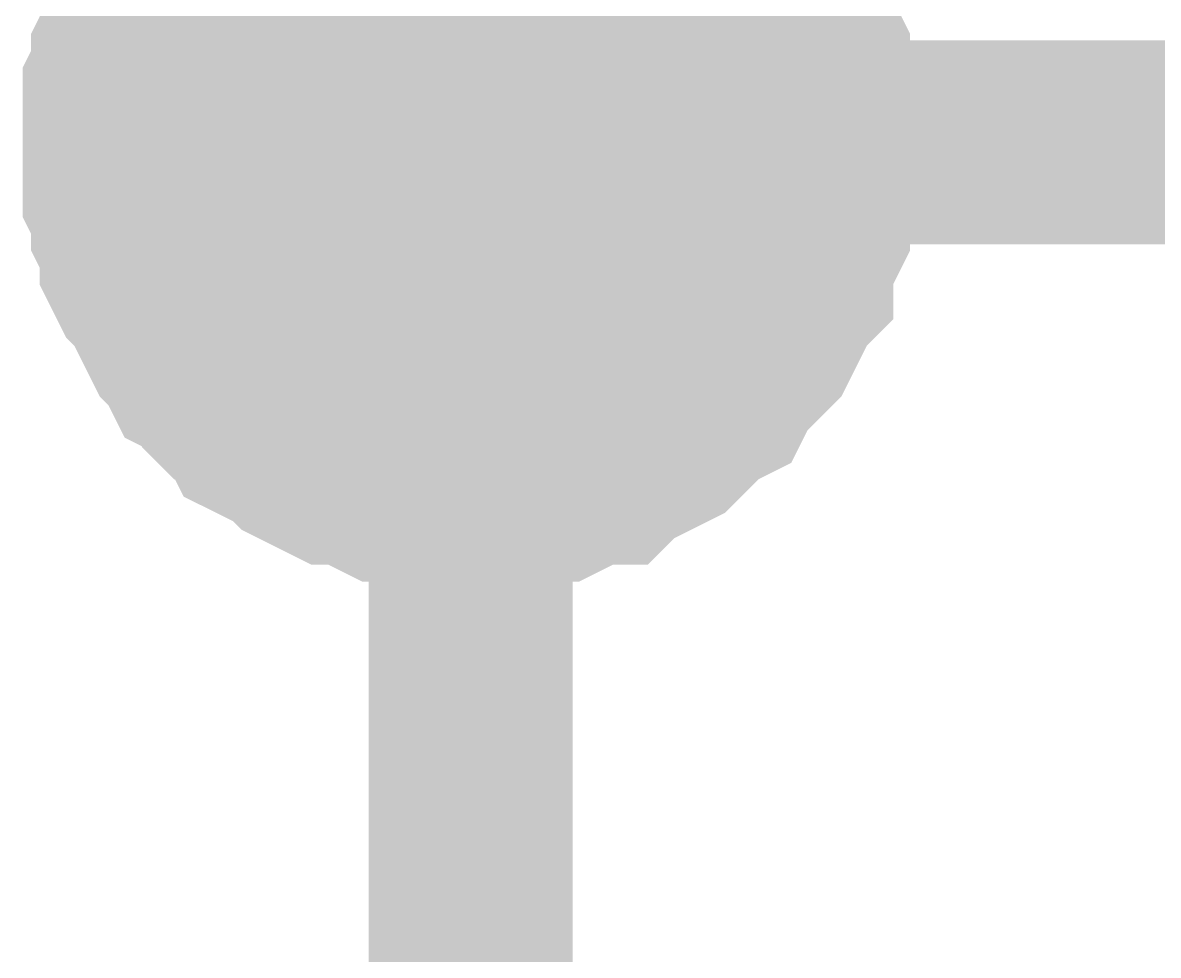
# Model space of a CAD drawing. Header units: inches. Extents: x 0 to 569, y 0 to 432.
# Drawn here: x 85.712 to 87.381, y 115.635 to 117.006 of the extents above; entities that cross this region are included whole.
import ezdxf

# ---------------------------------------------------------------- set-up
doc = ezdxf.new("R2010")
doc.units = ezdxf.units.IN
doc.layers.add('Sheet', color=255, linetype='Continuous')

msp = doc.modelspace()

# ---------------------------------------------------------------- linework, layer by layer
at = {"layer": 'Sheet'}
for points in [[(86.3699, 116.8301, 0.2997, 0.2997, 0), (86.3699, 142.2301, 0.2997, 0.2997, 0)], [(85.8614, 116.8301, 0.2997, 0.2997, 0), (85.8614, 116.8549, 0.2997, 0.2997, 0), (85.8614, 116.8797, 0.2997, 0.2997, 0), (85.8614, 116.9045, 0.2997, 0.2997, 0), (85.8738, 116.9293, 0.2997, 0.2997, 0), (85.8738, 116.9541, 0.2997, 0.2997, 0), (85.8862, 116.9789, 0.2997, 0.2997, 0), (85.8862, 117.0037, 0.2997, 0.2997, 0), (85.8986, 117.0285, 0.2997, 0.2997, 0), (85.911, 117.0533, 0.2997, 0.2997, 0), (85.9234, 117.0781, 0.2997, 0.2997, 0), (85.9358, 117.0905, 0.2997, 0.2997, 0), (85.9482, 117.1153, 0.2997, 0.2997, 0), (85.9606, 117.1401, 0.2997, 0.2997, 0), (85.973, 117.1525, 0.2997, 0.2997, 0), (85.9979, 117.1773, 0.2997, 0.2997, 0)], [(85.8614, 116.8301, 0.2997, 0.2997, 0), (85.8614, 116.8549, 0.2997, 0.2997, 0), (85.8614, 116.8797, 0.2997, 0.2997, 0), (85.8614, 116.9045, 0.2997, 0.2997, 0), (85.8738, 116.9293, 0.2997, 0.2997, 0), (85.8738, 116.9541, 0.2997, 0.2997, 0), (85.8862, 116.9789, 0.2997, 0.2997, 0), (85.8862, 117.0037, 0.2997, 0.2997, 0), (85.8986, 117.0285, 0.2997, 0.2997, 0), (85.911, 117.0533, 0.2997, 0.2997, 0), (85.9234, 117.0781, 0.2997, 0.2997, 0), (85.9358, 117.0905, 0.2997, 0.2997, 0), (85.9482, 117.1153, 0.2997, 0.2997, 0), (85.9606, 117.1401, 0.2997, 0.2997, 0), (85.973, 117.1525, 0.2997, 0.2997, 0), (85.9979, 117.1773, 0.2997, 0.2997, 0)], [(85.8614, 116.8301, 0.2997, 0.2997, 0), (85.8614, 116.8549, 0.2997, 0.2997, 0), (85.8614, 116.8797, 0.2997, 0.2997, 0), (85.8614, 116.9045, 0.2997, 0.2997, 0), (85.8738, 116.9293, 0.2997, 0.2997, 0), (85.8738, 116.9541, 0.2997, 0.2997, 0), (85.8862, 116.9789, 0.2997, 0.2997, 0), (85.8862, 117.0037, 0.2997, 0.2997, 0), (85.8986, 117.0285, 0.2997, 0.2997, 0), (85.911, 117.0533, 0.2997, 0.2997, 0), (85.9234, 117.0781, 0.2997, 0.2997, 0), (85.9358, 117.0905, 0.2997, 0.2997, 0), (85.9482, 117.1153, 0.2997, 0.2997, 0), (85.9606, 117.1401, 0.2997, 0.2997, 0), (85.973, 117.1525, 0.2997, 0.2997, 0), (85.9979, 117.1773, 0.2997, 0.2997, 0)], [(85.8614, 116.8301, 0.2997, 0.2997, 0), (85.8614, 116.8549, 0.2997, 0.2997, 0), (85.8614, 116.8797, 0.2997, 0.2997, 0), (85.8614, 116.9045, 0.2997, 0.2997, 0), (85.8738, 116.9293, 0.2997, 0.2997, 0), (85.8738, 116.9541, 0.2997, 0.2997, 0), (85.8862, 116.9789, 0.2997, 0.2997, 0), (85.8862, 117.0037, 0.2997, 0.2997, 0), (85.8986, 117.0285, 0.2997, 0.2997, 0), (85.911, 117.0533, 0.2997, 0.2997, 0), (85.9234, 117.0781, 0.2997, 0.2997, 0), (85.9358, 117.0905, 0.2997, 0.2997, 0), (85.9482, 117.1153, 0.2997, 0.2997, 0), (85.9606, 117.1401, 0.2997, 0.2997, 0), (85.973, 117.1525, 0.2997, 0.2997, 0), (85.9979, 117.1773, 0.2997, 0.2997, 0)], [(86.742, 117.1773, 0.2997, 0.2997, 0), (86.7544, 117.1525, 0.2997, 0.2997, 0), (86.7792, 117.1401, 0.2997, 0.2997, 0), (86.7916, 117.1153, 0.2997, 0.2997, 0), (86.804, 117.0905, 0.2997, 0.2997, 0), (86.8164, 117.0781, 0.2997, 0.2997, 0), (86.8288, 117.0533, 0.2997, 0.2997, 0), (86.8412, 117.0285, 0.2997, 0.2997, 0), (86.8412, 117.0037, 0.2997, 0.2997, 0), (86.8536, 116.9789, 0.2997, 0.2997, 0), (86.866, 116.9541, 0.2997, 0.2997, 0), (86.866, 116.9293, 0.2997, 0.2997, 0), (86.8784, 116.9045, 0.2997, 0.2997, 0), (86.8784, 116.8797, 0.2997, 0.2997, 0), (86.8784, 116.8549, 0.2997, 0.2997, 0), (86.8784, 116.8301, 0.2997, 0.2997, 0)], [(86.742, 117.1773, 0.2997, 0.2997, 0), (86.7544, 117.1525, 0.2997, 0.2997, 0), (86.7792, 117.1401, 0.2997, 0.2997, 0), (86.7916, 117.1153, 0.2997, 0.2997, 0), (86.804, 117.0905, 0.2997, 0.2997, 0), (86.8164, 117.0781, 0.2997, 0.2997, 0), (86.8288, 117.0533, 0.2997, 0.2997, 0), (86.8412, 117.0285, 0.2997, 0.2997, 0), (86.8412, 117.0037, 0.2997, 0.2997, 0), (86.8536, 116.9789, 0.2997, 0.2997, 0), (86.866, 116.9541, 0.2997, 0.2997, 0), (86.866, 116.9293, 0.2997, 0.2997, 0), (86.8784, 116.9045, 0.2997, 0.2997, 0), (86.8784, 116.8797, 0.2997, 0.2997, 0), (86.8784, 116.8549, 0.2997, 0.2997, 0), (86.8784, 116.8301, 0.2997, 0.2997, 0)], [(86.742, 117.1773, 0.2997, 0.2997, 0), (86.7544, 117.1525, 0.2997, 0.2997, 0), (86.7792, 117.1401, 0.2997, 0.2997, 0), (86.7916, 117.1153, 0.2997, 0.2997, 0), (86.804, 117.0905, 0.2997, 0.2997, 0), (86.8164, 117.0781, 0.2997, 0.2997, 0), (86.8288, 117.0533, 0.2997, 0.2997, 0), (86.8412, 117.0285, 0.2997, 0.2997, 0), (86.8412, 117.0037, 0.2997, 0.2997, 0), (86.8536, 116.9789, 0.2997, 0.2997, 0), (86.866, 116.9541, 0.2997, 0.2997, 0), (86.866, 116.9293, 0.2997, 0.2997, 0), (86.8784, 116.9045, 0.2997, 0.2997, 0), (86.8784, 116.8797, 0.2997, 0.2997, 0), (86.8784, 116.8549, 0.2997, 0.2997, 0), (86.8784, 116.8301, 0.2997, 0.2997, 0)], [(86.742, 117.1773, 0.2997, 0.2997, 0), (86.7544, 117.1525, 0.2997, 0.2997, 0), (86.7792, 117.1401, 0.2997, 0.2997, 0), (86.7916, 117.1153, 0.2997, 0.2997, 0), (86.804, 117.0905, 0.2997, 0.2997, 0), (86.8164, 117.0781, 0.2997, 0.2997, 0), (86.8288, 117.0533, 0.2997, 0.2997, 0), (86.8412, 117.0285, 0.2997, 0.2997, 0), (86.8412, 117.0037, 0.2997, 0.2997, 0), (86.8536, 116.9789, 0.2997, 0.2997, 0), (86.866, 116.9541, 0.2997, 0.2997, 0), (86.866, 116.9293, 0.2997, 0.2997, 0), (86.8784, 116.9045, 0.2997, 0.2997, 0), (86.8784, 116.8797, 0.2997, 0.2997, 0), (86.8784, 116.8549, 0.2997, 0.2997, 0), (86.8784, 116.8301, 0.2997, 0.2997, 0)], [(85.8614, 116.8301, 0.0991, 0.0991, 0), (85.8614, 116.8549, 0.0991, 0.0991, 0), (85.8614, 116.8797, 0.0991, 0.0991, 0), (85.8614, 116.9045, 0.0991, 0.0991, 0), (85.8738, 116.9293, 0.0991, 0.0991, 0), (85.8738, 116.9541, 0.0991, 0.0991, 0), (85.8862, 116.9789, 0.0991, 0.0991, 0), (85.8862, 117.0037, 0.0991, 0.0991, 0), (85.8986, 117.0285, 0.0991, 0.0991, 0), (85.911, 117.0533, 0.0991, 0.0991, 0), (85.9234, 117.0781, 0.0991, 0.0991, 0)], [(85.8614, 116.8301, 0.0991, 0.0991, 0), (85.8614, 116.8549, 0.0991, 0.0991, 0), (85.8614, 116.8797, 0.0991, 0.0991, 0), (85.8614, 116.9045, 0.0991, 0.0991, 0), (85.8738, 116.9293, 0.0991, 0.0991, 0), (85.8738, 116.9541, 0.0991, 0.0991, 0), (85.8862, 116.9789, 0.0991, 0.0991, 0), (85.8862, 117.0037, 0.0991, 0.0991, 0), (85.8986, 117.0285, 0.0991, 0.0991, 0), (85.911, 117.0533, 0.0991, 0.0991, 0), (85.9234, 117.0781, 0.0991, 0.0991, 0)], [(85.8614, 116.8301, 0.0991, 0.0991, 0), (85.8614, 116.8549, 0.0991, 0.0991, 0), (85.8614, 116.8797, 0.0991, 0.0991, 0), (85.8614, 116.9045, 0.0991, 0.0991, 0), (85.8738, 116.9293, 0.0991, 0.0991, 0), (85.8738, 116.9541, 0.0991, 0.0991, 0), (85.8862, 116.9789, 0.0991, 0.0991, 0), (85.8862, 117.0037, 0.0991, 0.0991, 0), (85.8986, 117.0285, 0.0991, 0.0991, 0), (85.911, 117.0533, 0.0991, 0.0991, 0), (85.9234, 117.0781, 0.0991, 0.0991, 0)], [(85.8614, 116.8301, 0.0991, 0.0991, 0), (85.8614, 116.8549, 0.0991, 0.0991, 0), (85.8614, 116.8797, 0.0991, 0.0991, 0), (85.8614, 116.9045, 0.0991, 0.0991, 0), (85.8738, 116.9293, 0.0991, 0.0991, 0), (85.8738, 116.9541, 0.0991, 0.0991, 0), (85.8862, 116.9789, 0.0991, 0.0991, 0), (85.8862, 117.0037, 0.0991, 0.0991, 0), (85.8986, 117.0285, 0.0991, 0.0991, 0), (85.911, 117.0533, 0.0991, 0.0991, 0), (85.9234, 117.0781, 0.0991, 0.0991, 0)], [(86.8164, 117.0781, 0.0991, 0.0991, 0), (86.8288, 117.0533, 0.0991, 0.0991, 0), (86.8412, 117.0285, 0.0991, 0.0991, 0), (86.8412, 117.0037, 0.0991, 0.0991, 0), (86.8536, 116.9789, 0.0991, 0.0991, 0), (86.866, 116.9541, 0.0991, 0.0991, 0), (86.866, 116.9293, 0.0991, 0.0991, 0), (86.8784, 116.9045, 0.0991, 0.0991, 0), (86.8784, 116.8797, 0.0991, 0.0991, 0), (86.8784, 116.8549, 0.0991, 0.0991, 0), (86.8784, 116.8301, 0.0991, 0.0991, 0)], [(86.8164, 117.0781, 0.0991, 0.0991, 0), (86.8288, 117.0533, 0.0991, 0.0991, 0), (86.8412, 117.0285, 0.0991, 0.0991, 0), (86.8412, 117.0037, 0.0991, 0.0991, 0), (86.8536, 116.9789, 0.0991, 0.0991, 0), (86.866, 116.9541, 0.0991, 0.0991, 0), (86.866, 116.9293, 0.0991, 0.0991, 0), (86.8784, 116.9045, 0.0991, 0.0991, 0), (86.8784, 116.8797, 0.0991, 0.0991, 0), (86.8784, 116.8549, 0.0991, 0.0991, 0), (86.8784, 116.8301, 0.0991, 0.0991, 0)], [(86.8164, 117.0781, 0.0991, 0.0991, 0), (86.8288, 117.0533, 0.0991, 0.0991, 0), (86.8412, 117.0285, 0.0991, 0.0991, 0), (86.8412, 117.0037, 0.0991, 0.0991, 0), (86.8536, 116.9789, 0.0991, 0.0991, 0), (86.866, 116.9541, 0.0991, 0.0991, 0), (86.866, 116.9293, 0.0991, 0.0991, 0), (86.8784, 116.9045, 0.0991, 0.0991, 0), (86.8784, 116.8797, 0.0991, 0.0991, 0), (86.8784, 116.8549, 0.0991, 0.0991, 0), (86.8784, 116.8301, 0.0991, 0.0991, 0)], [(86.8164, 117.0781, 0.0991, 0.0991, 0), (86.8288, 117.0533, 0.0991, 0.0991, 0), (86.8412, 117.0285, 0.0991, 0.0991, 0), (86.8412, 117.0037, 0.0991, 0.0991, 0), (86.8536, 116.9789, 0.0991, 0.0991, 0), (86.866, 116.9541, 0.0991, 0.0991, 0), (86.866, 116.9293, 0.0991, 0.0991, 0), (86.8784, 116.9045, 0.0991, 0.0991, 0), (86.8784, 116.8797, 0.0991, 0.0991, 0), (86.8784, 116.8549, 0.0991, 0.0991, 0), (86.8784, 116.8301, 0.0991, 0.0991, 0)], [(86.3699, 116.3216, 0.2997, 0.2997, 0), (86.3451, 116.3216, 0.2997, 0.2997, 0), (86.3203, 116.3216, 0.2997, 0.2997, 0), (86.2955, 116.3216, 0.2997, 0.2997, 0), (86.2707, 116.334, 0.2997, 0.2997, 0), (86.2459, 116.334, 0.2997, 0.2997, 0), (86.2211, 116.3464, 0.2997, 0.2997, 0), (86.1963, 116.3588, 0.2997, 0.2997, 0), (86.1715, 116.3588, 0.2997, 0.2997, 0), (86.1467, 116.3712, 0.2997, 0.2997, 0), (86.1219, 116.3836, 0.2997, 0.2997, 0), (86.1095, 116.396, 0.2997, 0.2997, 0), (86.0847, 116.4084, 0.2997, 0.2997, 0), (86.0599, 116.4208, 0.2997, 0.2997, 0), (86.0475, 116.4456, 0.2997, 0.2997, 0), (86.0227, 116.458, 0.2997, 0.2997, 0), (86.0103, 116.4704, 0.2997, 0.2997, 0), (85.9979, 116.4952, 0.2997, 0.2997, 0), (85.973, 116.5076, 0.2997, 0.2997, 0), (85.9606, 116.5324, 0.2997, 0.2997, 0), (85.9482, 116.5448, 0.2997, 0.2997, 0), (85.9358, 116.5696, 0.2997, 0.2997, 0), (85.9234, 116.5944, 0.2997, 0.2997, 0), (85.911, 116.6192, 0.2997, 0.2997, 0), (85.8986, 116.6316, 0.2997, 0.2997, 0), (85.8862, 116.6564, 0.2997, 0.2997, 0), (85.8862, 116.6813, 0.2997, 0.2997, 0), (85.8738, 116.7061, 0.2997, 0.2997, 0), (85.8738, 116.7309, 0.2997, 0.2997, 0), (85.8614, 116.7557, 0.2997, 0.2997, 0), (85.8614, 116.7805, 0.2997, 0.2997, 0), (85.8614, 116.8053, 0.2997, 0.2997, 0), (85.8614, 116.8301, 0.2997, 0.2997, 0)], [(85.8614, 116.8301, 0.2997, 0.2997, 0), (85.8614, 116.8301, 0.2997, 0.2997, 0)], [(86.3699, 116.3216, 0.2997, 0.2997, 0), (86.3451, 116.3216, 0.2997, 0.2997, 0), (86.3203, 116.3216, 0.2997, 0.2997, 0), (86.2955, 116.3216, 0.2997, 0.2997, 0), (86.2707, 116.334, 0.2997, 0.2997, 0), (86.2459, 116.334, 0.2997, 0.2997, 0), (86.2211, 116.3464, 0.2997, 0.2997, 0), (86.1963, 116.3588, 0.2997, 0.2997, 0), (86.1715, 116.3588, 0.2997, 0.2997, 0), (86.1467, 116.3712, 0.2997, 0.2997, 0), (86.1219, 116.3836, 0.2997, 0.2997, 0), (86.1095, 116.396, 0.2997, 0.2997, 0), (86.0847, 116.4084, 0.2997, 0.2997, 0), (86.0599, 116.4208, 0.2997, 0.2997, 0), (86.0475, 116.4456, 0.2997, 0.2997, 0), (86.0227, 116.458, 0.2997, 0.2997, 0), (86.0103, 116.4704, 0.2997, 0.2997, 0), (85.9979, 116.4952, 0.2997, 0.2997, 0), (85.973, 116.5076, 0.2997, 0.2997, 0), (85.9606, 116.5324, 0.2997, 0.2997, 0), (85.9482, 116.5448, 0.2997, 0.2997, 0), (85.9358, 116.5696, 0.2997, 0.2997, 0), (85.9234, 116.5944, 0.2997, 0.2997, 0), (85.911, 116.6192, 0.2997, 0.2997, 0), (85.8986, 116.6316, 0.2997, 0.2997, 0), (85.8862, 116.6564, 0.2997, 0.2997, 0), (85.8862, 116.6813, 0.2997, 0.2997, 0), (85.8738, 116.7061, 0.2997, 0.2997, 0), (85.8738, 116.7309, 0.2997, 0.2997, 0), (85.8614, 116.7557, 0.2997, 0.2997, 0), (85.8614, 116.7805, 0.2997, 0.2997, 0), (85.8614, 116.8053, 0.2997, 0.2997, 0), (85.8614, 116.8301, 0.2997, 0.2997, 0)], [(85.8614, 116.8301, 0.2997, 0.2997, 0), (85.8614, 116.8301, 0.2997, 0.2997, 0)], [(86.3699, 116.3216, 0.2997, 0.2997, 0), (86.3451, 116.3216, 0.2997, 0.2997, 0), (86.3203, 116.3216, 0.2997, 0.2997, 0), (86.2955, 116.3216, 0.2997, 0.2997, 0), (86.2707, 116.334, 0.2997, 0.2997, 0), (86.2459, 116.334, 0.2997, 0.2997, 0), (86.2211, 116.3464, 0.2997, 0.2997, 0), (86.1963, 116.3588, 0.2997, 0.2997, 0), (86.1715, 116.3588, 0.2997, 0.2997, 0), (86.1467, 116.3712, 0.2997, 0.2997, 0), (86.1219, 116.3836, 0.2997, 0.2997, 0), (86.1095, 116.396, 0.2997, 0.2997, 0), (86.0847, 116.4084, 0.2997, 0.2997, 0), (86.0599, 116.4208, 0.2997, 0.2997, 0), (86.0475, 116.4456, 0.2997, 0.2997, 0), (86.0227, 116.458, 0.2997, 0.2997, 0), (86.0103, 116.4704, 0.2997, 0.2997, 0), (85.9979, 116.4952, 0.2997, 0.2997, 0), (85.973, 116.5076, 0.2997, 0.2997, 0), (85.9606, 116.5324, 0.2997, 0.2997, 0), (85.9482, 116.5448, 0.2997, 0.2997, 0), (85.9358, 116.5696, 0.2997, 0.2997, 0), (85.9234, 116.5944, 0.2997, 0.2997, 0), (85.911, 116.6192, 0.2997, 0.2997, 0), (85.8986, 116.6316, 0.2997, 0.2997, 0), (85.8862, 116.6564, 0.2997, 0.2997, 0), (85.8862, 116.6813, 0.2997, 0.2997, 0), (85.8738, 116.7061, 0.2997, 0.2997, 0), (85.8738, 116.7309, 0.2997, 0.2997, 0), (85.8614, 116.7557, 0.2997, 0.2997, 0), (85.8614, 116.7805, 0.2997, 0.2997, 0), (85.8614, 116.8053, 0.2997, 0.2997, 0), (85.8614, 116.8301, 0.2997, 0.2997, 0)], [(85.8614, 116.8301, 0.2997, 0.2997, 0), (85.8614, 116.8301, 0.2997, 0.2997, 0)], [(86.3699, 116.3216, 0.2997, 0.2997, 0), (86.3451, 116.3216, 0.2997, 0.2997, 0), (86.3203, 116.3216, 0.2997, 0.2997, 0), (86.2955, 116.3216, 0.2997, 0.2997, 0), (86.2707, 116.334, 0.2997, 0.2997, 0), (86.2459, 116.334, 0.2997, 0.2997, 0), (86.2211, 116.3464, 0.2997, 0.2997, 0), (86.1963, 116.3588, 0.2997, 0.2997, 0), (86.1715, 116.3588, 0.2997, 0.2997, 0), (86.1467, 116.3712, 0.2997, 0.2997, 0), (86.1219, 116.3836, 0.2997, 0.2997, 0), (86.1095, 116.396, 0.2997, 0.2997, 0), (86.0847, 116.4084, 0.2997, 0.2997, 0), (86.0599, 116.4208, 0.2997, 0.2997, 0), (86.0475, 116.4456, 0.2997, 0.2997, 0), (86.0227, 116.458, 0.2997, 0.2997, 0), (86.0103, 116.4704, 0.2997, 0.2997, 0), (85.9979, 116.4952, 0.2997, 0.2997, 0), (85.973, 116.5076, 0.2997, 0.2997, 0), (85.9606, 116.5324, 0.2997, 0.2997, 0), (85.9482, 116.5448, 0.2997, 0.2997, 0), (85.9358, 116.5696, 0.2997, 0.2997, 0), (85.9234, 116.5944, 0.2997, 0.2997, 0), (85.911, 116.6192, 0.2997, 0.2997, 0), (85.8986, 116.6316, 0.2997, 0.2997, 0), (85.8862, 116.6564, 0.2997, 0.2997, 0), (85.8862, 116.6813, 0.2997, 0.2997, 0), (85.8738, 116.7061, 0.2997, 0.2997, 0), (85.8738, 116.7309, 0.2997, 0.2997, 0), (85.8614, 116.7557, 0.2997, 0.2997, 0), (85.8614, 116.7805, 0.2997, 0.2997, 0), (85.8614, 116.8053, 0.2997, 0.2997, 0), (85.8614, 116.8301, 0.2997, 0.2997, 0)], [(85.8614, 116.8301, 0.2997, 0.2997, 0), (85.8614, 116.8301, 0.2997, 0.2997, 0)], [(88.9, 81.2726, 0.2997, 0.2997, 0), (88.9, 91.4301, 0.2997, 0.2997, 0), (86.3699, 91.4301, 0.2997, 0.2997, 0), (86.3699, 116.8301, 0.2997, 0.2997, 0), (88.9, 116.8301, 0.2997, 0.2997, 0)], [(86.8784, 116.8301, 0.2997, 0.2997, 0), (86.8784, 116.8053, 0.2997, 0.2997, 0), (86.8784, 116.7805, 0.2997, 0.2997, 0), (86.8784, 116.7557, 0.2997, 0.2997, 0), (86.866, 116.7309, 0.2997, 0.2997, 0), (86.866, 116.7061, 0.2997, 0.2997, 0), (86.8536, 116.6813, 0.2997, 0.2997, 0), (86.8412, 116.6564, 0.2997, 0.2997, 0), (86.8412, 116.6316, 0.2997, 0.2997, 0), (86.8288, 116.6192, 0.2997, 0.2997, 0), (86.8164, 116.5944, 0.2997, 0.2997, 0), (86.804, 116.5696, 0.2997, 0.2997, 0), (86.7916, 116.5448, 0.2997, 0.2997, 0), (86.7792, 116.5324, 0.2997, 0.2997, 0), (86.7544, 116.5076, 0.2997, 0.2997, 0), (86.742, 116.4952, 0.2997, 0.2997, 0), (86.7296, 116.4704, 0.2997, 0.2997, 0), (86.7048, 116.458, 0.2997, 0.2997, 0), (86.6924, 116.4456, 0.2997, 0.2997, 0), (86.6676, 116.4208, 0.2997, 0.2997, 0), (86.6552, 116.4084, 0.2997, 0.2997, 0), (86.6304, 116.396, 0.2997, 0.2997, 0), (86.6056, 116.3836, 0.2997, 0.2997, 0), (86.5808, 116.3712, 0.2997, 0.2997, 0), (86.5684, 116.3588, 0.2997, 0.2997, 0), (86.5436, 116.3588, 0.2997, 0.2997, 0), (86.5187, 116.3464, 0.2997, 0.2997, 0), (86.4939, 116.334, 0.2997, 0.2997, 0), (86.4691, 116.334, 0.2997, 0.2997, 0), (86.4443, 116.3216, 0.2997, 0.2997, 0), (86.4195, 116.3216, 0.2997, 0.2997, 0), (86.3947, 116.3216, 0.2997, 0.2997, 0), (86.3699, 116.3216, 0.2997, 0.2997, 0)], [(86.8784, 116.8301, 0.2997, 0.2997, 0), (86.8784, 116.8053, 0.2997, 0.2997, 0), (86.8784, 116.7805, 0.2997, 0.2997, 0), (86.8784, 116.7557, 0.2997, 0.2997, 0), (86.866, 116.7309, 0.2997, 0.2997, 0), (86.866, 116.7061, 0.2997, 0.2997, 0), (86.8536, 116.6813, 0.2997, 0.2997, 0), (86.8412, 116.6564, 0.2997, 0.2997, 0), (86.8412, 116.6316, 0.2997, 0.2997, 0), (86.8288, 116.6192, 0.2997, 0.2997, 0), (86.8164, 116.5944, 0.2997, 0.2997, 0), (86.804, 116.5696, 0.2997, 0.2997, 0), (86.7916, 116.5448, 0.2997, 0.2997, 0), (86.7792, 116.5324, 0.2997, 0.2997, 0), (86.7544, 116.5076, 0.2997, 0.2997, 0), (86.742, 116.4952, 0.2997, 0.2997, 0), (86.7296, 116.4704, 0.2997, 0.2997, 0), (86.7048, 116.458, 0.2997, 0.2997, 0), (86.6924, 116.4456, 0.2997, 0.2997, 0), (86.6676, 116.4208, 0.2997, 0.2997, 0), (86.6552, 116.4084, 0.2997, 0.2997, 0), (86.6304, 116.396, 0.2997, 0.2997, 0), (86.6056, 116.3836, 0.2997, 0.2997, 0), (86.5808, 116.3712, 0.2997, 0.2997, 0), (86.5684, 116.3588, 0.2997, 0.2997, 0), (86.5436, 116.3588, 0.2997, 0.2997, 0), (86.5187, 116.3464, 0.2997, 0.2997, 0), (86.4939, 116.334, 0.2997, 0.2997, 0), (86.4691, 116.334, 0.2997, 0.2997, 0), (86.4443, 116.3216, 0.2997, 0.2997, 0), (86.4195, 116.3216, 0.2997, 0.2997, 0), (86.3947, 116.3216, 0.2997, 0.2997, 0), (86.3699, 116.3216, 0.2997, 0.2997, 0)], [(86.8784, 116.8301, 0.2997, 0.2997, 0), (86.8784, 116.8053, 0.2997, 0.2997, 0), (86.8784, 116.7805, 0.2997, 0.2997, 0), (86.8784, 116.7557, 0.2997, 0.2997, 0), (86.866, 116.7309, 0.2997, 0.2997, 0), (86.866, 116.7061, 0.2997, 0.2997, 0), (86.8536, 116.6813, 0.2997, 0.2997, 0), (86.8412, 116.6564, 0.2997, 0.2997, 0), (86.8412, 116.6316, 0.2997, 0.2997, 0), (86.8288, 116.6192, 0.2997, 0.2997, 0), (86.8164, 116.5944, 0.2997, 0.2997, 0), (86.804, 116.5696, 0.2997, 0.2997, 0), (86.7916, 116.5448, 0.2997, 0.2997, 0), (86.7792, 116.5324, 0.2997, 0.2997, 0), (86.7544, 116.5076, 0.2997, 0.2997, 0), (86.742, 116.4952, 0.2997, 0.2997, 0), (86.7296, 116.4704, 0.2997, 0.2997, 0), (86.7048, 116.458, 0.2997, 0.2997, 0), (86.6924, 116.4456, 0.2997, 0.2997, 0), (86.6676, 116.4208, 0.2997, 0.2997, 0), (86.6552, 116.4084, 0.2997, 0.2997, 0), (86.6304, 116.396, 0.2997, 0.2997, 0), (86.6056, 116.3836, 0.2997, 0.2997, 0), (86.5808, 116.3712, 0.2997, 0.2997, 0), (86.5684, 116.3588, 0.2997, 0.2997, 0), (86.5436, 116.3588, 0.2997, 0.2997, 0), (86.5187, 116.3464, 0.2997, 0.2997, 0), (86.4939, 116.334, 0.2997, 0.2997, 0), (86.4691, 116.334, 0.2997, 0.2997, 0), (86.4443, 116.3216, 0.2997, 0.2997, 0), (86.4195, 116.3216, 0.2997, 0.2997, 0), (86.3947, 116.3216, 0.2997, 0.2997, 0), (86.3699, 116.3216, 0.2997, 0.2997, 0)], [(86.8784, 116.8301, 0.2997, 0.2997, 0), (86.8784, 116.8053, 0.2997, 0.2997, 0), (86.8784, 116.7805, 0.2997, 0.2997, 0), (86.8784, 116.7557, 0.2997, 0.2997, 0), (86.866, 116.7309, 0.2997, 0.2997, 0), (86.866, 116.7061, 0.2997, 0.2997, 0), (86.8536, 116.6813, 0.2997, 0.2997, 0), (86.8412, 116.6564, 0.2997, 0.2997, 0), (86.8412, 116.6316, 0.2997, 0.2997, 0), (86.8288, 116.6192, 0.2997, 0.2997, 0), (86.8164, 116.5944, 0.2997, 0.2997, 0), (86.804, 116.5696, 0.2997, 0.2997, 0), (86.7916, 116.5448, 0.2997, 0.2997, 0), (86.7792, 116.5324, 0.2997, 0.2997, 0), (86.7544, 116.5076, 0.2997, 0.2997, 0), (86.742, 116.4952, 0.2997, 0.2997, 0), (86.7296, 116.4704, 0.2997, 0.2997, 0), (86.7048, 116.458, 0.2997, 0.2997, 0), (86.6924, 116.4456, 0.2997, 0.2997, 0), (86.6676, 116.4208, 0.2997, 0.2997, 0), (86.6552, 116.4084, 0.2997, 0.2997, 0), (86.6304, 116.396, 0.2997, 0.2997, 0), (86.6056, 116.3836, 0.2997, 0.2997, 0), (86.5808, 116.3712, 0.2997, 0.2997, 0), (86.5684, 116.3588, 0.2997, 0.2997, 0), (86.5436, 116.3588, 0.2997, 0.2997, 0), (86.5187, 116.3464, 0.2997, 0.2997, 0), (86.4939, 116.334, 0.2997, 0.2997, 0), (86.4691, 116.334, 0.2997, 0.2997, 0), (86.4443, 116.3216, 0.2997, 0.2997, 0), (86.4195, 116.3216, 0.2997, 0.2997, 0), (86.3947, 116.3216, 0.2997, 0.2997, 0), (86.3699, 116.3216, 0.2997, 0.2997, 0)], [(86.8784, 116.8301, 0.2997, 0.2997, 0), (86.8784, 116.8301, 0.2997, 0.2997, 0), (86.8784, 116.8301, 0.2997, 0.2997, 0), (86.8784, 116.8301, 0.2997, 0.2997, 0), (86.8784, 116.8301, 0.2997, 0.2997, 0), (86.8784, 116.8301, 0.2997, 0.2997, 0), (86.8784, 116.8301, 0.2997, 0.2997, 0), (86.8784, 116.8301, 0.2997, 0.2997, 0), (86.8784, 116.8301, 0.2997, 0.2997, 0), (86.8784, 116.8301, 0.2997, 0.2997, 0), (86.8784, 116.8301, 0.2997, 0.2997, 0), (86.8784, 116.8301, 0.2997, 0.2997, 0), (86.8784, 116.8301, 0.2997, 0.2997, 0), (86.8784, 116.8301, 0.2997, 0.2997, 0), (86.8784, 116.8301, 0.2997, 0.2997, 0), (86.8784, 116.8301, 0.2997, 0.2997, 0), (86.8784, 116.8301, 0.2997, 0.2997, 0), (86.8784, 116.8301, 0.2997, 0.2997, 0), (86.8784, 116.8301, 0.2997, 0.2997, 0), (86.8784, 116.8301, 0.2997, 0.2997, 0), (86.8784, 116.8301, 0.2997, 0.2997, 0), (86.8784, 116.8301, 0.2997, 0.2997, 0), (86.8784, 116.8301, 0.2997, 0.2997, 0), (86.8784, 116.8301, 0.2997, 0.2997, 0), (86.8784, 116.8301, 0.2997, 0.2997, 0), (86.8784, 116.8301, 0.2997, 0.2997, 0), (86.8784, 116.8301, 0.2997, 0.2997, 0), (86.8784, 116.8301, 0.2997, 0.2997, 0), (86.8784, 116.8301, 0.2997, 0.2997, 0), (86.8784, 116.8301, 0.2997, 0.2997, 0), (86.8784, 116.8301, 0.2997, 0.2997, 0), (86.8784, 116.8301, 0.2997, 0.2997, 0), (86.8784, 116.8301, 0.2997, 0.2997, 0)], [(86.8784, 116.8301, 0.2997, 0.2997, 0), (86.8784, 116.8301, 0.2997, 0.2997, 0)], [(86.8784, 116.8301, 0.2997, 0.2997, 0), (86.8784, 116.8301, 0.2997, 0.2997, 0), (86.8784, 116.8301, 0.2997, 0.2997, 0), (86.8784, 116.8301, 0.2997, 0.2997, 0), (86.8784, 116.8301, 0.2997, 0.2997, 0), (86.8784, 116.8301, 0.2997, 0.2997, 0), (86.8784, 116.8301, 0.2997, 0.2997, 0), (86.8784, 116.8301, 0.2997, 0.2997, 0), (86.8784, 116.8301, 0.2997, 0.2997, 0), (86.8784, 116.8301, 0.2997, 0.2997, 0), (86.8784, 116.8301, 0.2997, 0.2997, 0), (86.8784, 116.8301, 0.2997, 0.2997, 0), (86.8784, 116.8301, 0.2997, 0.2997, 0), (86.8784, 116.8301, 0.2997, 0.2997, 0), (86.8784, 116.8301, 0.2997, 0.2997, 0), (86.8784, 116.8301, 0.2997, 0.2997, 0), (86.8784, 116.8301, 0.2997, 0.2997, 0), (86.8784, 116.8301, 0.2997, 0.2997, 0), (86.8784, 116.8301, 0.2997, 0.2997, 0), (86.8784, 116.8301, 0.2997, 0.2997, 0), (86.8784, 116.8301, 0.2997, 0.2997, 0), (86.8784, 116.8301, 0.2997, 0.2997, 0), (86.8784, 116.8301, 0.2997, 0.2997, 0), (86.8784, 116.8301, 0.2997, 0.2997, 0), (86.8784, 116.8301, 0.2997, 0.2997, 0), (86.8784, 116.8301, 0.2997, 0.2997, 0), (86.8784, 116.8301, 0.2997, 0.2997, 0), (86.8784, 116.8301, 0.2997, 0.2997, 0), (86.8784, 116.8301, 0.2997, 0.2997, 0), (86.8784, 116.8301, 0.2997, 0.2997, 0), (86.8784, 116.8301, 0.2997, 0.2997, 0), (86.8784, 116.8301, 0.2997, 0.2997, 0), (86.8784, 116.8301, 0.2997, 0.2997, 0)], [(86.8784, 116.8301, 0.2997, 0.2997, 0), (86.8784, 116.8301, 0.2997, 0.2997, 0)], [(86.8784, 116.8301, 0.2997, 0.2997, 0), (86.8784, 116.8301, 0.2997, 0.2997, 0), (86.8784, 116.8301, 0.2997, 0.2997, 0), (86.8784, 116.8301, 0.2997, 0.2997, 0), (86.8784, 116.8301, 0.2997, 0.2997, 0), (86.8784, 116.8301, 0.2997, 0.2997, 0), (86.8784, 116.8301, 0.2997, 0.2997, 0), (86.8784, 116.8301, 0.2997, 0.2997, 0), (86.8784, 116.8301, 0.2997, 0.2997, 0), (86.8784, 116.8301, 0.2997, 0.2997, 0), (86.8784, 116.8301, 0.2997, 0.2997, 0), (86.8784, 116.8301, 0.2997, 0.2997, 0), (86.8784, 116.8301, 0.2997, 0.2997, 0), (86.8784, 116.8301, 0.2997, 0.2997, 0), (86.8784, 116.8301, 0.2997, 0.2997, 0), (86.8784, 116.8301, 0.2997, 0.2997, 0), (86.8784, 116.8301, 0.2997, 0.2997, 0), (86.8784, 116.8301, 0.2997, 0.2997, 0), (86.8784, 116.8301, 0.2997, 0.2997, 0), (86.8784, 116.8301, 0.2997, 0.2997, 0), (86.8784, 116.8301, 0.2997, 0.2997, 0), (86.8784, 116.8301, 0.2997, 0.2997, 0), (86.8784, 116.8301, 0.2997, 0.2997, 0), (86.8784, 116.8301, 0.2997, 0.2997, 0), (86.8784, 116.8301, 0.2997, 0.2997, 0), (86.8784, 116.8301, 0.2997, 0.2997, 0), (86.8784, 116.8301, 0.2997, 0.2997, 0), (86.8784, 116.8301, 0.2997, 0.2997, 0), (86.8784, 116.8301, 0.2997, 0.2997, 0), (86.8784, 116.8301, 0.2997, 0.2997, 0), (86.8784, 116.8301, 0.2997, 0.2997, 0), (86.8784, 116.8301, 0.2997, 0.2997, 0), (86.8784, 116.8301, 0.2997, 0.2997, 0)], [(86.8784, 116.8301, 0.2997, 0.2997, 0), (86.8784, 116.8301, 0.2997, 0.2997, 0)], [(86.8784, 116.8301, 0.2997, 0.2997, 0), (86.8784, 116.8301, 0.2997, 0.2997, 0), (86.8784, 116.8301, 0.2997, 0.2997, 0), (86.8784, 116.8301, 0.2997, 0.2997, 0), (86.8784, 116.8301, 0.2997, 0.2997, 0), (86.8784, 116.8301, 0.2997, 0.2997, 0), (86.8784, 116.8301, 0.2997, 0.2997, 0), (86.8784, 116.8301, 0.2997, 0.2997, 0), (86.8784, 116.8301, 0.2997, 0.2997, 0), (86.8784, 116.8301, 0.2997, 0.2997, 0), (86.8784, 116.8301, 0.2997, 0.2997, 0), (86.8784, 116.8301, 0.2997, 0.2997, 0), (86.8784, 116.8301, 0.2997, 0.2997, 0), (86.8784, 116.8301, 0.2997, 0.2997, 0), (86.8784, 116.8301, 0.2997, 0.2997, 0), (86.8784, 116.8301, 0.2997, 0.2997, 0), (86.8784, 116.8301, 0.2997, 0.2997, 0), (86.8784, 116.8301, 0.2997, 0.2997, 0), (86.8784, 116.8301, 0.2997, 0.2997, 0), (86.8784, 116.8301, 0.2997, 0.2997, 0), (86.8784, 116.8301, 0.2997, 0.2997, 0), (86.8784, 116.8301, 0.2997, 0.2997, 0), (86.8784, 116.8301, 0.2997, 0.2997, 0), (86.8784, 116.8301, 0.2997, 0.2997, 0), (86.8784, 116.8301, 0.2997, 0.2997, 0), (86.8784, 116.8301, 0.2997, 0.2997, 0), (86.8784, 116.8301, 0.2997, 0.2997, 0), (86.8784, 116.8301, 0.2997, 0.2997, 0), (86.8784, 116.8301, 0.2997, 0.2997, 0), (86.8784, 116.8301, 0.2997, 0.2997, 0), (86.8784, 116.8301, 0.2997, 0.2997, 0), (86.8784, 116.8301, 0.2997, 0.2997, 0), (86.8784, 116.8301, 0.2997, 0.2997, 0)], [(86.8784, 116.8301, 0.2997, 0.2997, 0), (86.8784, 116.8301, 0.2997, 0.2997, 0)], [(86.3699, 116.3216, 0.0991, 0.0991, 0), (86.3451, 116.3216, 0.0991, 0.0991, 0), (86.3203, 116.3216, 0.0991, 0.0991, 0), (86.2955, 116.3216, 0.0991, 0.0991, 0), (86.2707, 116.334, 0.0991, 0.0991, 0), (86.2459, 116.334, 0.0991, 0.0991, 0), (86.2211, 116.3464, 0.0991, 0.0991, 0), (86.1963, 116.3588, 0.0991, 0.0991, 0), (86.1715, 116.3588, 0.0991, 0.0991, 0), (86.1467, 116.3712, 0.0991, 0.0991, 0), (86.1219, 116.3836, 0.0991, 0.0991, 0), (86.1095, 116.396, 0.0991, 0.0991, 0), (86.0847, 116.4084, 0.0991, 0.0991, 0), (86.0599, 116.4208, 0.0991, 0.0991, 0), (86.0475, 116.4456, 0.0991, 0.0991, 0), (86.0227, 116.458, 0.0991, 0.0991, 0), (86.0103, 116.4704, 0.0991, 0.0991, 0), (85.9979, 116.4952, 0.0991, 0.0991, 0), (85.973, 116.5076, 0.0991, 0.0991, 0), (85.9606, 116.5324, 0.0991, 0.0991, 0), (85.9482, 116.5448, 0.0991, 0.0991, 0), (85.9358, 116.5696, 0.0991, 0.0991, 0), (85.9234, 116.5944, 0.0991, 0.0991, 0), (85.911, 116.6192, 0.0991, 0.0991, 0), (85.8986, 116.6316, 0.0991, 0.0991, 0), (85.8862, 116.6564, 0.0991, 0.0991, 0), (85.8862, 116.6813, 0.0991, 0.0991, 0), (85.8738, 116.7061, 0.0991, 0.0991, 0), (85.8738, 116.7309, 0.0991, 0.0991, 0), (85.8614, 116.7557, 0.0991, 0.0991, 0), (85.8614, 116.7805, 0.0991, 0.0991, 0), (85.8614, 116.8053, 0.0991, 0.0991, 0), (85.8614, 116.8301, 0.0991, 0.0991, 0)], [(85.8614, 116.8301, 0.0991, 0.0991, 0), (85.8614, 116.8301, 0.0991, 0.0991, 0)], [(86.3699, 116.3216, 0.0991, 0.0991, 0), (86.3451, 116.3216, 0.0991, 0.0991, 0), (86.3203, 116.3216, 0.0991, 0.0991, 0), (86.2955, 116.3216, 0.0991, 0.0991, 0), (86.2707, 116.334, 0.0991, 0.0991, 0), (86.2459, 116.334, 0.0991, 0.0991, 0), (86.2211, 116.3464, 0.0991, 0.0991, 0), (86.1963, 116.3588, 0.0991, 0.0991, 0), (86.1715, 116.3588, 0.0991, 0.0991, 0), (86.1467, 116.3712, 0.0991, 0.0991, 0), (86.1219, 116.3836, 0.0991, 0.0991, 0), (86.1095, 116.396, 0.0991, 0.0991, 0), (86.0847, 116.4084, 0.0991, 0.0991, 0), (86.0599, 116.4208, 0.0991, 0.0991, 0), (86.0475, 116.4456, 0.0991, 0.0991, 0), (86.0227, 116.458, 0.0991, 0.0991, 0), (86.0103, 116.4704, 0.0991, 0.0991, 0), (85.9979, 116.4952, 0.0991, 0.0991, 0), (85.973, 116.5076, 0.0991, 0.0991, 0), (85.9606, 116.5324, 0.0991, 0.0991, 0), (85.9482, 116.5448, 0.0991, 0.0991, 0), (85.9358, 116.5696, 0.0991, 0.0991, 0), (85.9234, 116.5944, 0.0991, 0.0991, 0), (85.911, 116.6192, 0.0991, 0.0991, 0), (85.8986, 116.6316, 0.0991, 0.0991, 0), (85.8862, 116.6564, 0.0991, 0.0991, 0), (85.8862, 116.6813, 0.0991, 0.0991, 0), (85.8738, 116.7061, 0.0991, 0.0991, 0), (85.8738, 116.7309, 0.0991, 0.0991, 0), (85.8614, 116.7557, 0.0991, 0.0991, 0), (85.8614, 116.7805, 0.0991, 0.0991, 0), (85.8614, 116.8053, 0.0991, 0.0991, 0), (85.8614, 116.8301, 0.0991, 0.0991, 0)], [(85.8614, 116.8301, 0.0991, 0.0991, 0), (85.8614, 116.8301, 0.0991, 0.0991, 0)], [(86.3699, 116.3216, 0.0991, 0.0991, 0), (86.3451, 116.3216, 0.0991, 0.0991, 0), (86.3203, 116.3216, 0.0991, 0.0991, 0), (86.2955, 116.3216, 0.0991, 0.0991, 0), (86.2707, 116.334, 0.0991, 0.0991, 0), (86.2459, 116.334, 0.0991, 0.0991, 0), (86.2211, 116.3464, 0.0991, 0.0991, 0), (86.1963, 116.3588, 0.0991, 0.0991, 0), (86.1715, 116.3588, 0.0991, 0.0991, 0), (86.1467, 116.3712, 0.0991, 0.0991, 0), (86.1219, 116.3836, 0.0991, 0.0991, 0), (86.1095, 116.396, 0.0991, 0.0991, 0), (86.0847, 116.4084, 0.0991, 0.0991, 0), (86.0599, 116.4208, 0.0991, 0.0991, 0), (86.0475, 116.4456, 0.0991, 0.0991, 0), (86.0227, 116.458, 0.0991, 0.0991, 0), (86.0103, 116.4704, 0.0991, 0.0991, 0), (85.9979, 116.4952, 0.0991, 0.0991, 0), (85.973, 116.5076, 0.0991, 0.0991, 0), (85.9606, 116.5324, 0.0991, 0.0991, 0), (85.9482, 116.5448, 0.0991, 0.0991, 0), (85.9358, 116.5696, 0.0991, 0.0991, 0), (85.9234, 116.5944, 0.0991, 0.0991, 0), (85.911, 116.6192, 0.0991, 0.0991, 0), (85.8986, 116.6316, 0.0991, 0.0991, 0), (85.8862, 116.6564, 0.0991, 0.0991, 0), (85.8862, 116.6813, 0.0991, 0.0991, 0), (85.8738, 116.7061, 0.0991, 0.0991, 0), (85.8738, 116.7309, 0.0991, 0.0991, 0), (85.8614, 116.7557, 0.0991, 0.0991, 0), (85.8614, 116.7805, 0.0991, 0.0991, 0), (85.8614, 116.8053, 0.0991, 0.0991, 0), (85.8614, 116.8301, 0.0991, 0.0991, 0)], [(85.8614, 116.8301, 0.0991, 0.0991, 0), (85.8614, 116.8301, 0.0991, 0.0991, 0)], [(86.3699, 116.3216, 0.0991, 0.0991, 0), (86.3451, 116.3216, 0.0991, 0.0991, 0), (86.3203, 116.3216, 0.0991, 0.0991, 0), (86.2955, 116.3216, 0.0991, 0.0991, 0), (86.2707, 116.334, 0.0991, 0.0991, 0), (86.2459, 116.334, 0.0991, 0.0991, 0), (86.2211, 116.3464, 0.0991, 0.0991, 0), (86.1963, 116.3588, 0.0991, 0.0991, 0), (86.1715, 116.3588, 0.0991, 0.0991, 0), (86.1467, 116.3712, 0.0991, 0.0991, 0), (86.1219, 116.3836, 0.0991, 0.0991, 0), (86.1095, 116.396, 0.0991, 0.0991, 0), (86.0847, 116.4084, 0.0991, 0.0991, 0), (86.0599, 116.4208, 0.0991, 0.0991, 0), (86.0475, 116.4456, 0.0991, 0.0991, 0), (86.0227, 116.458, 0.0991, 0.0991, 0), (86.0103, 116.4704, 0.0991, 0.0991, 0), (85.9979, 116.4952, 0.0991, 0.0991, 0), (85.973, 116.5076, 0.0991, 0.0991, 0), (85.9606, 116.5324, 0.0991, 0.0991, 0), (85.9482, 116.5448, 0.0991, 0.0991, 0), (85.9358, 116.5696, 0.0991, 0.0991, 0), (85.9234, 116.5944, 0.0991, 0.0991, 0), (85.911, 116.6192, 0.0991, 0.0991, 0), (85.8986, 116.6316, 0.0991, 0.0991, 0), (85.8862, 116.6564, 0.0991, 0.0991, 0), (85.8862, 116.6813, 0.0991, 0.0991, 0), (85.8738, 116.7061, 0.0991, 0.0991, 0), (85.8738, 116.7309, 0.0991, 0.0991, 0), (85.8614, 116.7557, 0.0991, 0.0991, 0), (85.8614, 116.7805, 0.0991, 0.0991, 0), (85.8614, 116.8053, 0.0991, 0.0991, 0), (85.8614, 116.8301, 0.0991, 0.0991, 0)], [(85.8614, 116.8301, 0.0991, 0.0991, 0), (85.8614, 116.8301, 0.0991, 0.0991, 0)], [(86.8784, 116.8301, 0.0991, 0.0991, 0), (86.8784, 116.8053, 0.0991, 0.0991, 0), (86.8784, 116.7805, 0.0991, 0.0991, 0), (86.8784, 116.7557, 0.0991, 0.0991, 0), (86.866, 116.7309, 0.0991, 0.0991, 0), (86.866, 116.7061, 0.0991, 0.0991, 0), (86.8536, 116.6813, 0.0991, 0.0991, 0), (86.8412, 116.6564, 0.0991, 0.0991, 0), (86.8412, 116.6316, 0.0991, 0.0991, 0), (86.8288, 116.6192, 0.0991, 0.0991, 0), (86.8164, 116.5944, 0.0991, 0.0991, 0), (86.804, 116.5696, 0.0991, 0.0991, 0), (86.7916, 116.5448, 0.0991, 0.0991, 0), (86.7792, 116.5324, 0.0991, 0.0991, 0), (86.7544, 116.5076, 0.0991, 0.0991, 0), (86.742, 116.4952, 0.0991, 0.0991, 0), (86.7296, 116.4704, 0.0991, 0.0991, 0), (86.7048, 116.458, 0.0991, 0.0991, 0), (86.6924, 116.4456, 0.0991, 0.0991, 0), (86.6676, 116.4208, 0.0991, 0.0991, 0), (86.6552, 116.4084, 0.0991, 0.0991, 0), (86.6304, 116.396, 0.0991, 0.0991, 0), (86.6056, 116.3836, 0.0991, 0.0991, 0), (86.5808, 116.3712, 0.0991, 0.0991, 0), (86.5684, 116.3588, 0.0991, 0.0991, 0), (86.5436, 116.3588, 0.0991, 0.0991, 0), (86.5187, 116.3464, 0.0991, 0.0991, 0), (86.4939, 116.334, 0.0991, 0.0991, 0), (86.4691, 116.334, 0.0991, 0.0991, 0), (86.4443, 116.3216, 0.0991, 0.0991, 0), (86.4195, 116.3216, 0.0991, 0.0991, 0), (86.3947, 116.3216, 0.0991, 0.0991, 0), (86.3699, 116.3216, 0.0991, 0.0991, 0)], [(86.8784, 116.8301, 0.0991, 0.0991, 0), (86.8784, 116.8053, 0.0991, 0.0991, 0), (86.8784, 116.7805, 0.0991, 0.0991, 0), (86.8784, 116.7557, 0.0991, 0.0991, 0), (86.866, 116.7309, 0.0991, 0.0991, 0), (86.866, 116.7061, 0.0991, 0.0991, 0), (86.8536, 116.6813, 0.0991, 0.0991, 0), (86.8412, 116.6564, 0.0991, 0.0991, 0), (86.8412, 116.6316, 0.0991, 0.0991, 0), (86.8288, 116.6192, 0.0991, 0.0991, 0), (86.8164, 116.5944, 0.0991, 0.0991, 0), (86.804, 116.5696, 0.0991, 0.0991, 0), (86.7916, 116.5448, 0.0991, 0.0991, 0), (86.7792, 116.5324, 0.0991, 0.0991, 0), (86.7544, 116.5076, 0.0991, 0.0991, 0), (86.742, 116.4952, 0.0991, 0.0991, 0), (86.7296, 116.4704, 0.0991, 0.0991, 0), (86.7048, 116.458, 0.0991, 0.0991, 0), (86.6924, 116.4456, 0.0991, 0.0991, 0), (86.6676, 116.4208, 0.0991, 0.0991, 0), (86.6552, 116.4084, 0.0991, 0.0991, 0), (86.6304, 116.396, 0.0991, 0.0991, 0), (86.6056, 116.3836, 0.0991, 0.0991, 0), (86.5808, 116.3712, 0.0991, 0.0991, 0), (86.5684, 116.3588, 0.0991, 0.0991, 0), (86.5436, 116.3588, 0.0991, 0.0991, 0), (86.5187, 116.3464, 0.0991, 0.0991, 0), (86.4939, 116.334, 0.0991, 0.0991, 0), (86.4691, 116.334, 0.0991, 0.0991, 0), (86.4443, 116.3216, 0.0991, 0.0991, 0), (86.4195, 116.3216, 0.0991, 0.0991, 0), (86.3947, 116.3216, 0.0991, 0.0991, 0), (86.3699, 116.3216, 0.0991, 0.0991, 0)], [(86.8784, 116.8301, 0.0991, 0.0991, 0), (86.8784, 116.8053, 0.0991, 0.0991, 0), (86.8784, 116.7805, 0.0991, 0.0991, 0), (86.8784, 116.7557, 0.0991, 0.0991, 0), (86.866, 116.7309, 0.0991, 0.0991, 0), (86.866, 116.7061, 0.0991, 0.0991, 0), (86.8536, 116.6813, 0.0991, 0.0991, 0), (86.8412, 116.6564, 0.0991, 0.0991, 0), (86.8412, 116.6316, 0.0991, 0.0991, 0), (86.8288, 116.6192, 0.0991, 0.0991, 0), (86.8164, 116.5944, 0.0991, 0.0991, 0), (86.804, 116.5696, 0.0991, 0.0991, 0), (86.7916, 116.5448, 0.0991, 0.0991, 0), (86.7792, 116.5324, 0.0991, 0.0991, 0), (86.7544, 116.5076, 0.0991, 0.0991, 0), (86.742, 116.4952, 0.0991, 0.0991, 0), (86.7296, 116.4704, 0.0991, 0.0991, 0), (86.7048, 116.458, 0.0991, 0.0991, 0), (86.6924, 116.4456, 0.0991, 0.0991, 0), (86.6676, 116.4208, 0.0991, 0.0991, 0), (86.6552, 116.4084, 0.0991, 0.0991, 0), (86.6304, 116.396, 0.0991, 0.0991, 0), (86.6056, 116.3836, 0.0991, 0.0991, 0), (86.5808, 116.3712, 0.0991, 0.0991, 0), (86.5684, 116.3588, 0.0991, 0.0991, 0), (86.5436, 116.3588, 0.0991, 0.0991, 0), (86.5187, 116.3464, 0.0991, 0.0991, 0), (86.4939, 116.334, 0.0991, 0.0991, 0), (86.4691, 116.334, 0.0991, 0.0991, 0), (86.4443, 116.3216, 0.0991, 0.0991, 0), (86.4195, 116.3216, 0.0991, 0.0991, 0), (86.3947, 116.3216, 0.0991, 0.0991, 0), (86.3699, 116.3216, 0.0991, 0.0991, 0)], [(86.8784, 116.8301, 0.0991, 0.0991, 0), (86.8784, 116.8053, 0.0991, 0.0991, 0), (86.8784, 116.7805, 0.0991, 0.0991, 0), (86.8784, 116.7557, 0.0991, 0.0991, 0), (86.866, 116.7309, 0.0991, 0.0991, 0), (86.866, 116.7061, 0.0991, 0.0991, 0), (86.8536, 116.6813, 0.0991, 0.0991, 0), (86.8412, 116.6564, 0.0991, 0.0991, 0), (86.8412, 116.6316, 0.0991, 0.0991, 0), (86.8288, 116.6192, 0.0991, 0.0991, 0), (86.8164, 116.5944, 0.0991, 0.0991, 0), (86.804, 116.5696, 0.0991, 0.0991, 0), (86.7916, 116.5448, 0.0991, 0.0991, 0), (86.7792, 116.5324, 0.0991, 0.0991, 0), (86.7544, 116.5076, 0.0991, 0.0991, 0), (86.742, 116.4952, 0.0991, 0.0991, 0), (86.7296, 116.4704, 0.0991, 0.0991, 0), (86.7048, 116.458, 0.0991, 0.0991, 0), (86.6924, 116.4456, 0.0991, 0.0991, 0), (86.6676, 116.4208, 0.0991, 0.0991, 0), (86.6552, 116.4084, 0.0991, 0.0991, 0), (86.6304, 116.396, 0.0991, 0.0991, 0), (86.6056, 116.3836, 0.0991, 0.0991, 0), (86.5808, 116.3712, 0.0991, 0.0991, 0), (86.5684, 116.3588, 0.0991, 0.0991, 0), (86.5436, 116.3588, 0.0991, 0.0991, 0), (86.5187, 116.3464, 0.0991, 0.0991, 0), (86.4939, 116.334, 0.0991, 0.0991, 0), (86.4691, 116.334, 0.0991, 0.0991, 0), (86.4443, 116.3216, 0.0991, 0.0991, 0), (86.4195, 116.3216, 0.0991, 0.0991, 0), (86.3947, 116.3216, 0.0991, 0.0991, 0), (86.3699, 116.3216, 0.0991, 0.0991, 0)], [(86.8784, 116.8301, 0.0991, 0.0991, 0), (86.8784, 116.8301, 0.0991, 0.0991, 0), (86.8784, 116.8301, 0.0991, 0.0991, 0), (86.8784, 116.8301, 0.0991, 0.0991, 0), (86.8784, 116.8301, 0.0991, 0.0991, 0), (86.8784, 116.8301, 0.0991, 0.0991, 0), (86.8784, 116.8301, 0.0991, 0.0991, 0), (86.8784, 116.8301, 0.0991, 0.0991, 0), (86.8784, 116.8301, 0.0991, 0.0991, 0), (86.8784, 116.8301, 0.0991, 0.0991, 0), (86.8784, 116.8301, 0.0991, 0.0991, 0), (86.8784, 116.8301, 0.0991, 0.0991, 0), (86.8784, 116.8301, 0.0991, 0.0991, 0), (86.8784, 116.8301, 0.0991, 0.0991, 0), (86.8784, 116.8301, 0.0991, 0.0991, 0), (86.8784, 116.8301, 0.0991, 0.0991, 0), (86.8784, 116.8301, 0.0991, 0.0991, 0), (86.8784, 116.8301, 0.0991, 0.0991, 0), (86.8784, 116.8301, 0.0991, 0.0991, 0), (86.8784, 116.8301, 0.0991, 0.0991, 0), (86.8784, 116.8301, 0.0991, 0.0991, 0), (86.8784, 116.8301, 0.0991, 0.0991, 0), (86.8784, 116.8301, 0.0991, 0.0991, 0), (86.8784, 116.8301, 0.0991, 0.0991, 0), (86.8784, 116.8301, 0.0991, 0.0991, 0), (86.8784, 116.8301, 0.0991, 0.0991, 0), (86.8784, 116.8301, 0.0991, 0.0991, 0), (86.8784, 116.8301, 0.0991, 0.0991, 0), (86.8784, 116.8301, 0.0991, 0.0991, 0), (86.8784, 116.8301, 0.0991, 0.0991, 0), (86.8784, 116.8301, 0.0991, 0.0991, 0), (86.8784, 116.8301, 0.0991, 0.0991, 0), (86.8784, 116.8301, 0.0991, 0.0991, 0)], [(86.8784, 116.8301, 0.0991, 0.0991, 0), (86.8784, 116.8301, 0.0991, 0.0991, 0)], [(86.8784, 116.8301, 0.0991, 0.0991, 0), (86.8784, 116.8301, 0.0991, 0.0991, 0), (86.8784, 116.8301, 0.0991, 0.0991, 0), (86.8784, 116.8301, 0.0991, 0.0991, 0), (86.8784, 116.8301, 0.0991, 0.0991, 0), (86.8784, 116.8301, 0.0991, 0.0991, 0), (86.8784, 116.8301, 0.0991, 0.0991, 0), (86.8784, 116.8301, 0.0991, 0.0991, 0), (86.8784, 116.8301, 0.0991, 0.0991, 0), (86.8784, 116.8301, 0.0991, 0.0991, 0), (86.8784, 116.8301, 0.0991, 0.0991, 0), (86.8784, 116.8301, 0.0991, 0.0991, 0), (86.8784, 116.8301, 0.0991, 0.0991, 0), (86.8784, 116.8301, 0.0991, 0.0991, 0), (86.8784, 116.8301, 0.0991, 0.0991, 0), (86.8784, 116.8301, 0.0991, 0.0991, 0), (86.8784, 116.8301, 0.0991, 0.0991, 0), (86.8784, 116.8301, 0.0991, 0.0991, 0), (86.8784, 116.8301, 0.0991, 0.0991, 0), (86.8784, 116.8301, 0.0991, 0.0991, 0), (86.8784, 116.8301, 0.0991, 0.0991, 0), (86.8784, 116.8301, 0.0991, 0.0991, 0), (86.8784, 116.8301, 0.0991, 0.0991, 0), (86.8784, 116.8301, 0.0991, 0.0991, 0), (86.8784, 116.8301, 0.0991, 0.0991, 0), (86.8784, 116.8301, 0.0991, 0.0991, 0), (86.8784, 116.8301, 0.0991, 0.0991, 0), (86.8784, 116.8301, 0.0991, 0.0991, 0), (86.8784, 116.8301, 0.0991, 0.0991, 0), (86.8784, 116.8301, 0.0991, 0.0991, 0), (86.8784, 116.8301, 0.0991, 0.0991, 0), (86.8784, 116.8301, 0.0991, 0.0991, 0), (86.8784, 116.8301, 0.0991, 0.0991, 0)], [(86.8784, 116.8301, 0.0991, 0.0991, 0), (86.8784, 116.8301, 0.0991, 0.0991, 0)], [(86.8784, 116.8301, 0.0991, 0.0991, 0), (86.8784, 116.8301, 0.0991, 0.0991, 0), (86.8784, 116.8301, 0.0991, 0.0991, 0), (86.8784, 116.8301, 0.0991, 0.0991, 0), (86.8784, 116.8301, 0.0991, 0.0991, 0), (86.8784, 116.8301, 0.0991, 0.0991, 0), (86.8784, 116.8301, 0.0991, 0.0991, 0), (86.8784, 116.8301, 0.0991, 0.0991, 0), (86.8784, 116.8301, 0.0991, 0.0991, 0), (86.8784, 116.8301, 0.0991, 0.0991, 0), (86.8784, 116.8301, 0.0991, 0.0991, 0), (86.8784, 116.8301, 0.0991, 0.0991, 0), (86.8784, 116.8301, 0.0991, 0.0991, 0), (86.8784, 116.8301, 0.0991, 0.0991, 0), (86.8784, 116.8301, 0.0991, 0.0991, 0), (86.8784, 116.8301, 0.0991, 0.0991, 0), (86.8784, 116.8301, 0.0991, 0.0991, 0), (86.8784, 116.8301, 0.0991, 0.0991, 0), (86.8784, 116.8301, 0.0991, 0.0991, 0), (86.8784, 116.8301, 0.0991, 0.0991, 0), (86.8784, 116.8301, 0.0991, 0.0991, 0), (86.8784, 116.8301, 0.0991, 0.0991, 0), (86.8784, 116.8301, 0.0991, 0.0991, 0), (86.8784, 116.8301, 0.0991, 0.0991, 0), (86.8784, 116.8301, 0.0991, 0.0991, 0), (86.8784, 116.8301, 0.0991, 0.0991, 0), (86.8784, 116.8301, 0.0991, 0.0991, 0), (86.8784, 116.8301, 0.0991, 0.0991, 0), (86.8784, 116.8301, 0.0991, 0.0991, 0), (86.8784, 116.8301, 0.0991, 0.0991, 0), (86.8784, 116.8301, 0.0991, 0.0991, 0), (86.8784, 116.8301, 0.0991, 0.0991, 0), (86.8784, 116.8301, 0.0991, 0.0991, 0)], [(86.8784, 116.8301, 0.0991, 0.0991, 0), (86.8784, 116.8301, 0.0991, 0.0991, 0)], [(86.8784, 116.8301, 0.0991, 0.0991, 0), (86.8784, 116.8301, 0.0991, 0.0991, 0), (86.8784, 116.8301, 0.0991, 0.0991, 0), (86.8784, 116.8301, 0.0991, 0.0991, 0), (86.8784, 116.8301, 0.0991, 0.0991, 0), (86.8784, 116.8301, 0.0991, 0.0991, 0), (86.8784, 116.8301, 0.0991, 0.0991, 0), (86.8784, 116.8301, 0.0991, 0.0991, 0), (86.8784, 116.8301, 0.0991, 0.0991, 0), (86.8784, 116.8301, 0.0991, 0.0991, 0), (86.8784, 116.8301, 0.0991, 0.0991, 0), (86.8784, 116.8301, 0.0991, 0.0991, 0), (86.8784, 116.8301, 0.0991, 0.0991, 0), (86.8784, 116.8301, 0.0991, 0.0991, 0), (86.8784, 116.8301, 0.0991, 0.0991, 0), (86.8784, 116.8301, 0.0991, 0.0991, 0), (86.8784, 116.8301, 0.0991, 0.0991, 0), (86.8784, 116.8301, 0.0991, 0.0991, 0), (86.8784, 116.8301, 0.0991, 0.0991, 0), (86.8784, 116.8301, 0.0991, 0.0991, 0), (86.8784, 116.8301, 0.0991, 0.0991, 0), (86.8784, 116.8301, 0.0991, 0.0991, 0), (86.8784, 116.8301, 0.0991, 0.0991, 0), (86.8784, 116.8301, 0.0991, 0.0991, 0), (86.8784, 116.8301, 0.0991, 0.0991, 0), (86.8784, 116.8301, 0.0991, 0.0991, 0), (86.8784, 116.8301, 0.0991, 0.0991, 0), (86.8784, 116.8301, 0.0991, 0.0991, 0), (86.8784, 116.8301, 0.0991, 0.0991, 0), (86.8784, 116.8301, 0.0991, 0.0991, 0), (86.8784, 116.8301, 0.0991, 0.0991, 0), (86.8784, 116.8301, 0.0991, 0.0991, 0), (86.8784, 116.8301, 0.0991, 0.0991, 0)], [(86.8784, 116.8301, 0.0991, 0.0991, 0), (86.8784, 116.8301, 0.0991, 0.0991, 0)]]:
    msp.add_lwpolyline(points, format="xyseb", dxfattribs=at)
msp.add_lwpolyline([(86.106, 116.84, 0.508, 0.508, 1), (86.614, 116.84, 0.508, 0.508, 1)], format="xyseb", close=True, dxfattribs=at)

doc.saveas('drawing.dxf')
